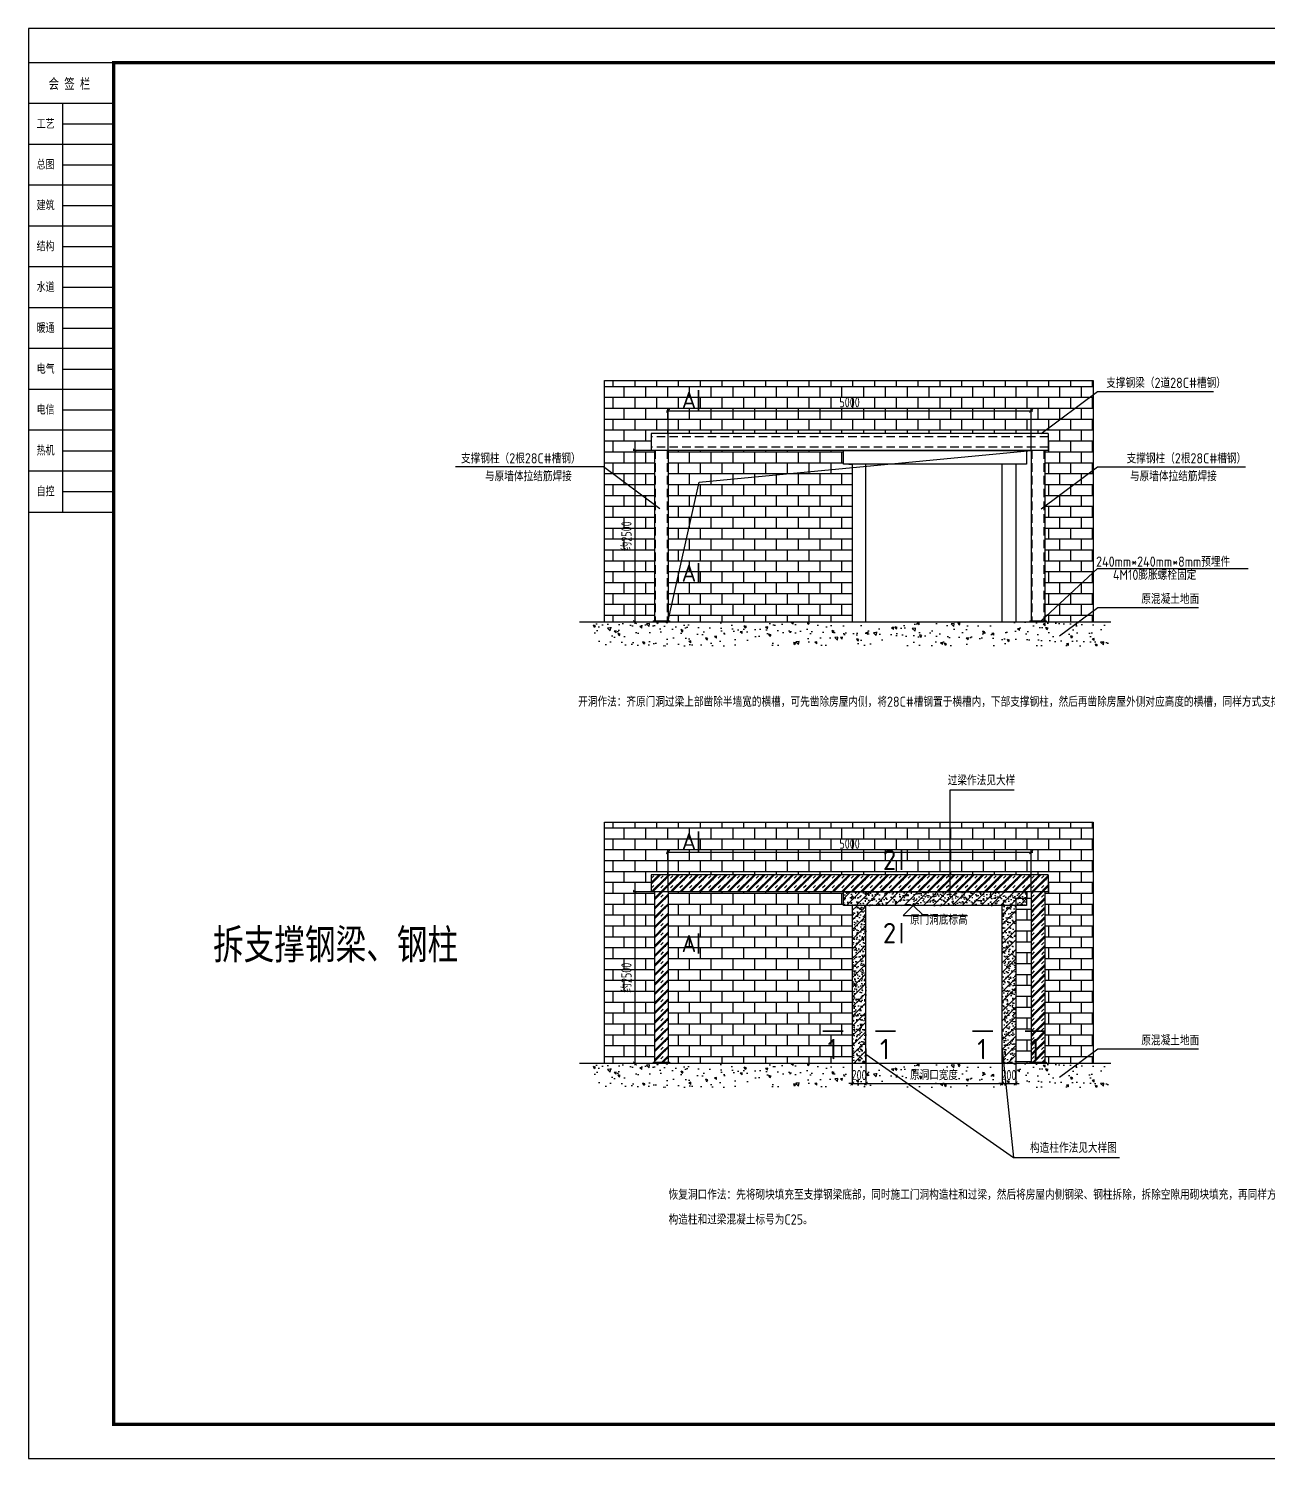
# Model space of a CAD drawing. Extents: x 4116 to 33816, y -8950 to 12050.
# Drawn here: x 4116 to 22311, y -8950 to 12050 of the extents above; entities that cross this region are included whole.
import ezdxf
from ezdxf.enums import TextEntityAlignment as Align

# ---------------------------------------------------------------- set-up
doc = ezdxf.new("R2010")
doc.units = 0
doc.header["$LTSCALE"] = 250
doc.linetypes.add('DASHED', pattern=[0.75, 0.5, -0.25])
doc.layers.get('0').update_dxf_attribs({"linetype": 'CONTINUOUS'})
doc.layers.get('Defpoints').update_dxf_attribs({"linetype": 'CONTINUOUS'})
for name, color, linetype in [('C_BLOCK_', 7, 'CONTINUOUS'), ('DIM', 3, 'CONTINUOUS'), ('HATCH', 251, 'CONTINUOUS'), ('Prof', 2, 'CONTINUOUS'), ('ProfF', 2, 'CONTINUOUS'), ('Profx', 2, 'DASHED'), ('PUB_TITLE', 4, 'CONTINUOUS'), ('TEXT', 7, 'CONTINUOUS'), ('THICK', 6, 'CONTINUOUS'), ('THIN', 3, 'CONTINUOUS')]:
    doc.layers.add(name, color=color, linetype=linetype)
doc.styles.add('BZTK 仿宋GB2312', font='SIMFANG_0.TTF')
doc.styles.add('BZTK_仿宋GB2312', font='SIMFANG_0.TTF', dxfattribs={"width": 0.75})
doc.styles.add('TSSD_Dimension', font='Tssdeng.shx', dxfattribs={"width": 0.75, "bigfont": 'Hztxt.shx'})
doc.styles.add('TSSD_Label', font='Tssdeng.shx', dxfattribs={"width": 0.75, "bigfont": 'hztxt.shx'})
doc.styles.add('TSSD_Norm', font='tssdeng.shx', dxfattribs={"width": 0.9, "bigfont": 'hztxt.shx'})
doc.dimstyles.new('TSSD_50_50', dxfattribs={"dimtxt": 150, "dimasz": 50, "dimexe": 25, "dimexo": 5, "dimgap": 50, "dimtad": 1, "dimdec": 0, "dimzin": 0, "dimdsep": 46, "dimtxsty": 'TSSD_Dimension', "dimblk": 'ARCHTICK', "dimblk1": 'ARCHTICK', "dimblk2": 'ARCHTICK', "dimcen": 0, "dimdle": 25, "dimclrt": 7, "dimadec": 0, "dimazin": 0, "dimtfac": 1, "dimtdec": 0, "dimtix": 1, "dimtmove": 2, "dimatfit": 3, "dimfxl": 1, "dimtolj": 1, "dimtzin": 0, "dimarcsym": 0})
pattern_1 = [(0, (1022.59, -3925.93), (0, 160), []), (90, (1022.59, -3925.93), (-160, 160), [160, -160])]
pattern_2 = [(0, (1022.59, -10408.33), (0, 160), []), (90, (1022.59, -10408.33), (-160, 160), [160, -160])]
pattern_3 = [(50, (1022.59, -2802.21), (143.452, -12.5504), [15, -165]), (355, (1022.59, -2802.21), (-27.7503, 150.4384), [12, -132]), (100.4514, (1034.54, -2803.26), (115.7019, 137.8879), [12.748, -140.2284]), (46.1842, (1022.59, -2762.21), (213.4482, -33.1038), [22.5, -247.5]), (96.6356, (1040.38, -2764.97), (186.9325, 194.8236), [19.122, -210.3426]), (351.1842, (1022.6, -2762.21), (186.9324, 194.8237), [18, -198]), (21, (1042.59, -2772.21), (119.3814, -80.5238), [15, -165]), (326, (1042.59, -2772.21), (48.6631, 145.03), [12, -132]), (71.4514, (1052.54, -2778.92), (168.0445, 64.5061), [12.748, -140.2284]), (37.5, (1022.59, -2802.21), (2.43197, 66.57877), [0, -130.4, 0, -134, 0, -132.5]), (7.5, (1022.59, -2802.21), (52.6139, 78.88234), [0, -76.4, 0, -127.4, 0, -50.5]), (327.5, (977.99, -2802.21), (106.76449, -4.51097), [0, -50, 0, -156, 0, -207]), (317.5, (957.99, -2802.21), (116.63723, 20.021), [0, -65, 0, -103.6, 0, -147]), (45, (1022.59, -2802.21), (-70.7107, 70.7107), [])]
pattern_4 = [(45, (1033.71, 5420.15), (9e-15, 139.69884), [197.566, 0]), (45, (1011.465, 5420.15), (9e-15, 139.69884), [197.566, 0]), (225, (1144.83, 5472.54), (-2e-14, -139.69884), [49.392, -148.174])]

# ---------------------------------------------------------------- blocks, each defined once
blk = doc.blocks.new('标准图框_A2_横式')
for p, q in [((0, 410), (25, 410)), ((10, 380), (25, 380)), ((10, 368), (25, 368)), ((10, 356), (25, 356)), ((10, 344), (25, 344)), ((10, 332), (25, 332)), ((10, 320), (25, 320)), ((10, 308), (25, 308)), ((10, 296), (25, 296)), ((10, 284), (25, 284))]:
    blk.add_line(p, q)
at = {"color": 7}
for p, q in [((25, 398), (0, 398)), ((10, 398), (10, 278)), ((10, 392), (25, 392)), ((25, 386), (0, 386)), ((25, 374), (0, 374)), ((25, 362), (0, 362)), ((25, 350), (0, 350)), ((25, 338), (0, 338)), ((25, 326), (0, 326)), ((25, 314), (0, 314)), ((25, 314), (0.2, 314)), ((25, 302), (0, 302)), ((25, 302), (0.2, 302)), ((25, 290), (0, 290)), ((25, 290), (0.2, 290))]:
    blk.add_line(p, q, dxfattribs=at)
for points in [[(594, 420), (0, 420)], [(0, 420), (0, 0)], [(0, 410), (0, 278), (25, 278), (25, 410)], [(0, 0), (594, 0)]]:
    blk.add_lwpolyline(points, dxfattribs=at)
at = {"color": 4, "const_width": 0.8}
for points in [[(584, 410), (25, 410)], [(25, 410), (25, 10)]]:
    blk.add_lwpolyline(points, dxfattribs=at)
at = {"color": 4}
blk.add_lwpolyline([(25, 10, 0.8, 0.8, 0), (584, 10, 0, 0, 0)], format="xyseb", dxfattribs=at)
at = {"color": 7, "style": 'BZTK 仿宋GB2312', "width": 0.75}
blk.add_text('会 签 栏', height=3, dxfattribs=at).set_placement((5.87, 402.31))
at = {"char_height": 2.5, "width": 9.9, "attachment_point": 5, "style": 'BZTK_仿宋GB2312'}
for s, insert in [('工艺', (5, 392)), ('总图', (5, 380)), ('建筑', (5, 368)), ('结构', (5, 356)), ('水道', (5, 344)), ('暖通', (5, 332)), ('电气', (5, 320)), ('电信', (5, 308)), ('热机', (5, 296)), ('自控', (5, 284))]:
    blk.add_mtext(s, dxfattribs=dict(at, insert=insert))
at = {"style": 'BZTK_仿宋GB2312', "width": 0.75}
for tag, height, p in [('工艺', 2.5, (17.5, 395)), ('总图', 2.5, (17.5, 383)), ('建筑', 2.5, (17.5, 371)), ('结构', 2.5, (17.5, 359)), ('水道', 2.5, (17.5, 347)), ('暖通', 2.5, (17.5, 335)), ('电气', 2.5, (17.5, 323)), ('电信', 2.5, (17.5, 311)), ('热机', 2.5, (17.5, 299)), ('自控', 2.5, (17.5, 287)), ('审定', 3, (534.22, 155.54)), ('总设计师', 3, (534.22, 147.54)), ('审核', 3, (534.22, 139.54)), ('标审', 3, (534.22, 131.54)), ('专业负责人', 3, (534.22, 123.54)), ('校核', 3, (534.22, 115.54)), ('设计', 3, (534.22, 107.54)), ('建筑物号', 3, (553.97, 69)), ('图名', 3, (553.69, 54.82)), ('图号', 3, (553.69, 40.89)), ('出图状态', 3, (534.55, 30.89)), ('设计阶段', 3, (572.83, 30.89)), ('版号', 3, (534.55, 24.95)), ('专业', 3, (572.83, 24.89)), ('比例', 3, (534.55, 18.89)), ('日期', 3, (572.83, 18.89)), ('张数', 3, (534.55, 13)), ('张号', 3, (572.83, 13))]:
    blk.add_attdef(tag, text='', height=height, dxfattribs=at).set_placement(p, align=Align.MIDDLE_CENTER)
at = {"style": 'BZTK_仿宋GB2312', "width": 0.75, "flags": 1}
for tag, p in [('审定签名位置_001', (564.75, 157.58)), ('总设计师签名位置_001', (564.75, 149.58)), ('审核签名位置_001', (564.75, 141.58)), ('标审签名位置_001', (564.75, 133.58)), ('专业负责人签名位置_001', (564.75, 125.58)), ('校核签名位置_001', (564.75, 117.58)), ('设计签名位置_001', (564.75, 109.58))]:
    blk.add_attdef(tag, text='', height=3, dxfattribs=at).set_placement(p, align=Align.TOP_LEFT)
at = {"style": 'BZTK_仿宋GB2312', "width": 0.75}
for tag, p in [('建设单位_001', (554, 98.5)), ('项目名称_001', (554, 84.5))]:
    blk.add_attdef(tag, text='', height=3, dxfattribs=at).set_placement(p, align=Align.TOP_LEFT)
blk = doc.blocks.new('_ArchTick')
at = {"color": 0, "linetype": 'ByBlock', "const_width": 0.3}
blk.add_lwpolyline([(-0.53, -0.53), (0.53, 0.53)], dxfattribs=at)
blk = doc.blocks.new('*D10')
at = {"layer": 'Defpoints', "color": 0, "transparency": 16777216}
for p in [(18841, 6437), (13508, 5854), (18841, 5854)]:
    blk.add_point(p, dxfattribs=at)
at = {"layer": 'DIM', "color": 0, "lineweight": -2, "transparency": 16777216}
for p, q in [((13483, 6437), (18866, 6437)), ((13508, 5859), (13508, 6462)), ((18841, 5859), (18841, 6462))]:
    blk.add_line(p, q, dxfattribs=at)
at = {"layer": 'DIM', "color": 0, "lineweight": -2, "transparency": 16777216, "xscale": 50, "yscale": 50, "zscale": 50, "rotation": 180}
blk.add_blockref('_ArchTick', (13508, 6437), dxfattribs=at)
at = {"layer": 'DIM', "color": 0, "lineweight": -2, "transparency": 16777216, "xscale": 50, "yscale": 50, "zscale": 50}
blk.add_blockref('_ArchTick', (18841, 6437), dxfattribs=at)
at = {"layer": 'DIM', "color": 7, "transparency": 16777216, "insert": (16174, 6562), "char_height": 150, "attachment_point": 5, "style": 'TSSD_Dimension'}
blk.add_mtext('\\A1;5000', dxfattribs=at)
blk = doc.blocks.new('*D11')
at = {"layer": 'Defpoints', "color": 0, "transparency": 16777216}
for p in [(13282, 5854), (13022, 3332), (13282, 3332)]:
    blk.add_point(p, dxfattribs=at)
at = {"layer": 'DIM', "color": 0, "lineweight": -2, "transparency": 16777216}
for p, q in [((13277, 5854), (12997, 5854)), ((13022, 5879), (13022, 3307)), ((13277, 3332), (12997, 3332))]:
    blk.add_line(p, q, dxfattribs=at)
at = {"layer": 'DIM', "color": 0, "lineweight": -2, "transparency": 16777216, "xscale": 50, "yscale": 50, "zscale": 50}
for p, rotation in [((13022, 5854), 90), ((13022, 3332), 270)]:
    blk.add_blockref('_ArchTick', p, dxfattribs=dict(at, rotation=rotation))
at = {"layer": 'DIM', "color": 7, "transparency": 16777216, "insert": (12897, 4593), "char_height": 150, "attachment_point": 5, "rotation": 90, "style": 'TSSD_Dimension'}
blk.add_mtext('\\A1;约2500', dxfattribs=at)
blk = doc.blocks.new('*D12')
at = {"layer": 'Defpoints', "color": 0, "transparency": 16777216}
for p in [(18841, -46), (13508, -628), (18841, -628)]:
    blk.add_point(p, dxfattribs=at)
at = {"layer": 'DIM', "color": 0, "lineweight": -2, "transparency": 16777216}
for p, q in [((13483, -46), (18866, -46)), ((13508, -623), (13508, -21)), ((18841, -623), (18841, -21))]:
    blk.add_line(p, q, dxfattribs=at)
at = {"layer": 'DIM', "color": 0, "lineweight": -2, "transparency": 16777216, "xscale": 50, "yscale": 50, "zscale": 50, "rotation": 180}
blk.add_blockref('_ArchTick', (13508, -46), dxfattribs=at)
at = {"layer": 'DIM', "color": 0, "lineweight": -2, "transparency": 16777216, "xscale": 50, "yscale": 50, "zscale": 50}
blk.add_blockref('_ArchTick', (18841, -46), dxfattribs=at)
at = {"layer": 'DIM', "color": 7, "transparency": 16777216, "insert": (16174, 79), "char_height": 150, "attachment_point": 5, "style": 'TSSD_Dimension'}
blk.add_mtext('\\A1;5000', dxfattribs=at)
blk = doc.blocks.new('*D13')
at = {"layer": 'Defpoints', "color": 0, "transparency": 16777216}
for p in [(13282, -628), (13022, -3151), (13282, -3151)]:
    blk.add_point(p, dxfattribs=at)
at = {"layer": 'DIM', "color": 0, "lineweight": -2, "transparency": 16777216}
for p, q in [((13277, -628), (12997, -628)), ((13022, -603), (13022, -3176)), ((13277, -3151), (12997, -3151))]:
    blk.add_line(p, q, dxfattribs=at)
at = {"layer": 'DIM', "color": 0, "lineweight": -2, "transparency": 16777216, "xscale": 50, "yscale": 50, "zscale": 50}
for p, rotation in [((13022, -628), 90), ((13022, -3151), 270)]:
    blk.add_blockref('_ArchTick', p, dxfattribs=dict(at, rotation=rotation))
at = {"layer": 'DIM', "color": 7, "transparency": 16777216, "insert": (12897, -1890), "char_height": 150, "attachment_point": 5, "rotation": 90, "style": 'TSSD_Dimension'}
blk.add_mtext('\\A1;约2500', dxfattribs=at)
blk = doc.blocks.new('*D14')
at = {"layer": 'Defpoints', "color": 0, "transparency": 16777216}
for p in [(16214, -3151), (16414, -3151), (16414, -3445)]:
    blk.add_point(p, dxfattribs=at)
at = {"layer": 'DIM', "color": 0, "lineweight": -2, "transparency": 16777216}
for p, q in [((16214, -3156), (16214, -3470)), ((16414, -3156), (16414, -3470)), ((16214, -3445), (16164, -3445)), ((16214, -3445), (16414, -3445)), ((16414, -3445), (16464, -3445))]:
    blk.add_line(p, q, dxfattribs=at)
at = {"layer": 'DIM', "color": 0, "lineweight": -2, "transparency": 16777216, "xscale": 50, "yscale": 50, "zscale": 50}
blk.add_blockref('_ArchTick', (16214, -3445), dxfattribs=at)
at = {"layer": 'DIM', "color": 0, "lineweight": -2, "transparency": 16777216, "xscale": 50, "yscale": 50, "zscale": 50, "rotation": 180}
blk.add_blockref('_ArchTick', (16414, -3445), dxfattribs=at)
at = {"layer": 'DIM', "color": 7, "transparency": 16777216, "insert": (16314, -3320), "char_height": 150, "attachment_point": 5, "style": 'TSSD_Dimension'}
blk.add_mtext('\\A1;200', dxfattribs=at)
blk = doc.blocks.new('*D15')
at = {"layer": 'Defpoints', "color": 0, "transparency": 16777216}
for p in [(18414, -3151), (18614, -3151), (18614, -3445)]:
    blk.add_point(p, dxfattribs=at)
at = {"layer": 'DIM', "color": 0, "lineweight": -2, "transparency": 16777216}
for p, q in [((18414, -3156), (18414, -3470)), ((18614, -3156), (18614, -3470)), ((18414, -3445), (18364, -3445)), ((18414, -3445), (18614, -3445)), ((18614, -3445), (18664, -3445))]:
    blk.add_line(p, q, dxfattribs=at)
at = {"layer": 'DIM', "color": 0, "lineweight": -2, "transparency": 16777216, "xscale": 50, "yscale": 50, "zscale": 50}
blk.add_blockref('_ArchTick', (18414, -3445), dxfattribs=at)
at = {"layer": 'DIM', "color": 0, "lineweight": -2, "transparency": 16777216, "xscale": 50, "yscale": 50, "zscale": 50, "rotation": 180}
blk.add_blockref('_ArchTick', (18614, -3445), dxfattribs=at)
at = {"layer": 'DIM', "color": 7, "transparency": 16777216, "insert": (18514, -3320), "char_height": 150, "attachment_point": 5, "style": 'TSSD_Dimension'}
blk.add_mtext('\\A1;200', dxfattribs=at)
blk = doc.blocks.new('*D16')
at = {"layer": 'Defpoints', "color": 0, "transparency": 16777216}
for p in [(16414, -2923), (18414, -2923), (18414, -3445)]:
    blk.add_point(p, dxfattribs=at)
at = {"layer": 'DIM', "color": 0, "lineweight": -2, "transparency": 16777216}
for p, q in [((16414, -2928), (16414, -3470)), ((18414, -2928), (18414, -3470)), ((16389, -3445), (18439, -3445))]:
    blk.add_line(p, q, dxfattribs=at)
at = {"layer": 'DIM', "color": 0, "lineweight": -2, "transparency": 16777216, "xscale": 50, "yscale": 50, "zscale": 50, "rotation": 180}
blk.add_blockref('_ArchTick', (16414, -3445), dxfattribs=at)
at = {"layer": 'DIM', "color": 0, "lineweight": -2, "transparency": 16777216, "xscale": 50, "yscale": 50, "zscale": 50}
blk.add_blockref('_ArchTick', (18414, -3445), dxfattribs=at)
at = {"layer": 'DIM', "color": 7, "transparency": 16777216, "insert": (17414, -3320), "char_height": 150, "attachment_point": 5, "style": 'TSSD_Dimension'}
blk.add_mtext('\\A1;原洞口宽度', dxfattribs=at)

msp = doc.modelspace()

# ---------------------------------------------------------------- hatches: boundary and pattern name
at = {"layer": 'HATCH'}
h = msp.add_hatch(dxfattribs=at)
h.set_pattern_fill('BRICK1', color=256, scale=20, style=0)
h.set_pattern_definition(pattern_1)
h.paths.add_polyline_path([(19752, 6879), (12572.4, 6879), (12572.4, 3331.6), (13287.7, 3331.6), (13287.7, 3350.5), (13307.7, 3350.5), (13307.7, 5853.9), (13258.9, 5853.9), (13258.9, 6103.9), (19091, 6103.9), (19091, 5853.9), (19040.7, 5853.9), (19040.7, 3350.5), (19060.7, 3350.5), (19060.7, 3331.6), (19752, 3331.6)])
h = msp.add_hatch(dxfattribs=at)
h.set_pattern_fill('BRICK1', color=256, scale=20, style=0)
h.set_pattern_definition(pattern_1)
h.paths.add_polyline_path([(16214.5, 5653.9), (16164.5, 5653.9), (16084.1, 5653.9), (16084.1, 5853.9), (13507.7, 5853.9), (13507.7, 3350.5), (13527.7, 3350.5), (13527.7, 3331.6), (16214.5, 3331.6)])
h = msp.add_hatch(dxfattribs=at)
h.set_pattern_fill('CONCRETE', color=256, scale=50, angle=90, style=0)
h.set_pattern_definition([(140, (1022.6, -3925.93), (31.376, 358.63), [37.5, -412.5]), (85, (1022.6, -3925.93), (-376.096, -69.376), [30, -330]), (190.4514, (1025.2, -3896.05), (-344.72, 289.2547), [31.87, -350.571]), (136.1842, (922.6, -3925.93), (82.7595, 533.621), [56.25, -618.75]), (186.6356, (929.5, -3881.47), (-487.059, 467.331), [47.805, -525.856]), (81.1842, (922.6, -3925.93), (-487.06, 467.331), [45, -495]), (111, (947.6, -3875.93), (201.3094, 298.4535), [37.5, -412.5]), (56, (947.6, -3875.93), (-362.575, 121.6577), [30, -330]), (161.4514, (964.36, -3851.06), (-161.265, 420.1113), [31.87, -350.571]), (127.5, (1022.59, -3925.93), (-166.4469, 6.0799), [0, -326, 0, -335, 0, -331.25]), (97.5, (1022.59, -3925.93), (-197.2059, 131.5348), [0, -191, 0, -318.5, 0, -126.25]), (57.5, (1022.59, -4037.43), (11.2774, 266.9112), [0, -125, 0, -390, 0, -517.5]), (47.5, (1022.6, -4087.43), (-50.0525, 291.593), [0, -162.5, 0, -259, 0, -367.5])])
h.paths.add_polyline_path([(19976.4, 3331.6), (12392.2, 3331.6), (12392.2, 2980.9), (19976.4, 2980.9)])
h = msp.add_hatch(dxfattribs=at)
h.set_pattern_fill('BRICK1', color=256, scale=20, style=0)
h.set_pattern_definition(pattern_2)
h.paths.add_polyline_path([(19752, 396.6), (12572.4, 396.6), (12572.4, -3150.8), (13287.7, -3150.8), (13287.7, -3131.9), (13307.7, -3131.9), (13307.7, -628.4), (13258.9, -628.4), (13258.9, -378.4), (19091, -378.4), (19091, -628.4), (19040.7, -628.4), (19040.7, -3131.9), (19060.7, -3131.9), (19060.7, -3150.8), (19752, -3150.8)])
h = msp.add_hatch(dxfattribs=at)
h.set_pattern_fill('FIREBRICK', color=256, scale=20, style=0)
h.set_pattern_definition(pattern_4)
h.paths.add_polyline_path([(17653.1, -378.4), (13258.9, -378.4), (13258.9, -628.4), (17653.1, -628.4)])
h = msp.add_hatch(dxfattribs=at)
h.set_pattern_fill('FIREBRICK', color=256, scale=20, style=0)
h.set_pattern_definition(pattern_4)
h.paths.add_polyline_path([(19091, -378.4), (17653.1, -378.4), (17653.1, -628.4), (19091, -628.4)])
h = msp.add_hatch(dxfattribs=at)
h.set_pattern_fill('FIREBRICK', color=256, scale=20, style=0)
h.set_pattern_definition(pattern_4)
h.paths.add_polyline_path([(13507.7, -628.4), (13307.7, -628.4), (13307.7, -3131.9), (13507.7, -3131.9)])
h = msp.add_hatch(dxfattribs=at)
h.set_pattern_fill('BRICK1', color=256, scale=20, style=0)
h.set_pattern_definition(pattern_2)
h.paths.add_polyline_path([(16214.5, -828.4), (16164.5, -828.4), (16084.1, -828.4), (16084.1, -628.4), (13507.7, -628.4), (13507.7, -3131.9), (13527.7, -3131.9), (13527.7, -3150.8), (16214.5, -3150.8)])
h = msp.add_hatch(dxfattribs=at)
h.set_pattern_fill('ARMORED', color=256, scale=20, style=0)
h.set_pattern_definition([(50, (1022.59, 5420.15), (143.452, -12.5504), [15, -165]), (355, (1022.59, 5420.15), (-27.7503, 150.4384), [12, -132]), (100.4514, (1034.54, 5419.1), (115.7019, 137.8879), [12.748, -140.2284]), (46.1842, (1022.59, 5460.15), (213.4482, -33.1038), [22.5, -247.5]), (96.6356, (1040.38, 5457.4), (186.9325, 194.8236), [19.122, -210.3426]), (351.1842, (1022.6, 5460.15), (186.9324, 194.8237), [18, -198]), (21, (1042.59, 5450.15), (119.3814, -80.5238), [15, -165]), (326, (1042.59, 5450.15), (48.6631, 145.03), [12, -132]), (71.4514, (1052.54, 5443.44), (168.0445, 64.5061), [12.748, -140.2284]), (37.5, (1022.59, 5420.15), (2.43197, 66.57877), [0, -130.4, 0, -134, 0, -132.5]), (7.5, (1022.59, 5420.15), (52.6139, 78.88234), [0, -76.4, 0, -127.4, 0, -50.5]), (327.5, (977.99, 5420.15), (106.76449, -4.51097), [0, -50, 0, -156, 0, -207]), (317.5, (957.99, 5420.15), (116.63723, 20.021), [0, -65, 0, -103.6, 0, -147]), (45, (1022.59, 5420.15), (-70.7107, 70.7107), [])])
h.paths.add_polyline_path([(18773.5, -628.4), (16084.1, -628.4), (16084.1, -828.4), (18773.5, -828.4)])
h = msp.add_hatch(dxfattribs=at)
h.set_pattern_fill('BRICK1', color=256, scale=20, style=0)
h.set_pattern_definition([(0, (1022.59, -2802.21), (0, 160), []), (90, (1022.59, -2802.21), (-160, 160), [160, -160])])
h.paths.add_polyline_path([(18840.7, -628.4), (18614.5, -628.4), (18614.5, -3150.8), (18820.7, -3150.8), (18820.7, -3131.9), (18840.7, -3131.9)])
h = msp.add_hatch(dxfattribs=at)
h.set_pattern_fill('FIREBRICK', color=256, scale=20, style=0)
h.set_pattern_definition(pattern_4)
h.paths.add_polyline_path([(19040.7, -628.4), (18840.7, -628.4), (18840.7, -3131.9), (19040.7, -3131.9)])
h = msp.add_hatch(dxfattribs=at)
h.set_pattern_fill('ARMORED', color=256, scale=20, style=0)
h.set_pattern_definition(pattern_3)
h.paths.add_polyline_path([(16414.5, -828.4), (16214.5, -828.4), (16214.5, -3150.8), (16414.5, -3150.8)])
h = msp.add_hatch(dxfattribs=at)
h.set_pattern_fill('ARMORED', color=256, scale=20, style=0)
h.set_pattern_definition(pattern_3)
h.paths.add_polyline_path([(18614.5, -828.4), (18414.5, -828.4), (18414.5, -3150.8), (18614.5, -3150.8)])
h = msp.add_hatch(dxfattribs=at)
h.set_pattern_fill('CONCRETE', color=256, scale=50, angle=90, style=0)
h.set_pattern_definition([(140, (1022.6, -10408.33), (31.376, 358.63), [37.5, -412.5]), (85, (1022.6, -10408.33), (-376.096, -69.376), [30, -330]), (190.4514, (1025.2, -10378.44), (-344.72, 289.2547), [31.87, -350.571]), (136.1842, (922.6, -10408.33), (82.7595, 533.621), [56.25, -618.75]), (186.6356, (929.5, -10363.86), (-487.059, 467.331), [47.805, -525.856]), (81.1842, (922.6, -10408.3), (-487.06, 467.331), [45, -495]), (111, (947.6, -10358.33), (201.3094, 298.4535), [37.5, -412.5]), (56, (947.6, -10358.33), (-362.575, 121.6577), [30, -330]), (161.4514, (964.36, -10333.45), (-161.265, 420.1113), [31.87, -350.571]), (127.5, (1022.59, -10408.33), (-166.4469, 6.0799), [0, -326, 0, -335, 0, -331.25]), (97.5, (1022.59, -10408.33), (-197.2059, 131.5348), [0, -191, 0, -318.5, 0, -126.25]), (57.5, (1022.59, -10519.83), (11.2774, 266.9112), [0, -125, 0, -390, 0, -517.5]), (47.5, (1022.6, -10569.83), (-50.0525, 291.593), [0, -162.5, 0, -259, 0, -367.5])])
h.paths.add_polyline_path([(19976.4, -3150.8), (12392.2, -3150.8), (12392.2, -3501.5), (19976.4, -3501.5)])

# ---------------------------------------------------------------- linework, layer by layer
for p, q in [((12572.4, 3331.6), (12572.4, 6879)), ((12572.4, 6879), (19752, 6879)), ((18987.7, 6103.9), (19814.7, 6721.8)), ((19752, 6879), (19752, 3331.6)), ((19814.7, 6721.8), (21521.3, 6721.8)), ((13307.7, 5853.9), (13307.7, 3350.5)), ((13507.7, 5853.9), (13507.7, 3350.5)), ((13964.8, 5389.5), (18840.7, 5853.9)), ((18840.7, 5853.9), (18840.7, 3346)), ((19040.7, 5853.9), (19040.7, 3346)), ((12560.4, 5612.8), (10387.3, 5612.8)), ((13387.3, 4994.9), (12560.4, 5612.8)), ((18987.7, 4994.9), (19814.7, 5612.8)), ((19814.7, 5612.8), (21987.8, 5612.8)), ((13507.7, 3350.5), (13964.8, 5389.5)), ((18987.7, 3350.5), (19814.7, 4118)), ((19814.7, 4118), (22030.6, 4118)), ((19259.1, 3130.6), (19818, 3548.2)), ((19818, 3548.2), (21298.9, 3548.2)), ((20013, 3331.6), (12207.5, 3331.6)), ((18840.7, 3346), (19040.7, 3346)), ((17653.1, -704.5), (17653.1, 867.5)), ((17653.1, 867.5), (18589.9, 867.5)), ((12572.4, -3150.8), (12572.4, 396.6)), ((12572.4, 396.6), (19752, 396.6)), ((19752, 396.6), (19752, -3150.8)), ((13307.7, -628.4), (13307.7, -3131.9)), ((13507.7, -628.4), (13507.7, -3131.9)), ((18840.7, -628.4), (18840.7, -3136.4)), ((19040.7, -628.4), (19040.7, -3136.4)), ((19259.1, -3351.8), (19818, -2934.2)), ((19818, -2934.2), (21298.9, -2934.2)), ((16414.5, -3015.2), (18583.6, -4529.4)), ((18414.5, -2947), (18583.6, -4529.4)), ((18840.7, -3136.4), (19040.7, -3136.4)), ((20013, -3150.8), (12207.5, -3150.8)), ((18583.6, -4529.4), (20137.7, -4529.4))]:
    msp.add_line(p, q)
at = {"linetype": 'DASHED'}
for p, q in [((13319.9, 5853.9), (13319.9, 3350.5)), ((13495.4, 5853.9), (13495.4, 3350.5)), ((18853, 5853.9), (18853, 3346)), ((19028.5, 5853.9), (19028.5, 3346))]:
    msp.add_line(p, q, dxfattribs=at)
at = {"ltscale": 467.072426}
for p, q in [((16084.1, 5653.9), (16084.1, 5853.9)), ((16084.9, 5853.9), (18773.5, 5853.9)), ((18773.5, 5853.9), (18773.5, 5653.9)), ((18773.5, 5653.9), (16084.9, 5653.9)), ((16164.5, 5653.9), (16214.5, 5653.9)), ((16214.5, 5653.9), (16214.5, 3331.6)), ((16414.5, 3331.6), (16414.5, 5653.9)), ((18414.5, 3331.6), (18414.5, 5653.9)), ((18664.5, 5653.9), (18614.5, 5653.9)), ((18614.5, 5653.9), (18614.5, 3331.6)), ((16084.1, -828.4), (16084.1, -628.4)), ((16084.9, -628.4), (18773.5, -628.4)), ((18773.5, -628.4), (18773.5, -828.4)), ((18773.5, -828.4), (16084.1, -828.4)), ((16214.5, -828.4), (16214.5, -3150.8)), ((16414.5, -3150.8), (16414.5, -828.4)), ((18414.5, -3150.8), (18414.5, -828.4)), ((18614.5, -828.4), (18614.5, -3150.8))]:
    msp.add_line(p, q, dxfattribs=at)
at = {"color": 2, "ltscale": 467.072426}
for p, q in [((13287.7, 3350.5), (13527.7, 3350.5)), ((13287.7, 3350.5), (13287.7, 3331.6)), ((13527.7, 3331.6), (13287.7, 3331.6)), ((13307.7, 3350.5), (13507.7, 3350.5)), ((13307.7, 3350.5), (13507.7, 3350.5)), ((13527.7, 3350.5), (13527.7, 3331.6)), ((18820.7, 3350.5), (19060.7, 3350.5)), ((18820.7, 3350.5), (18820.7, 3331.6)), ((19060.7, 3331.6), (18820.7, 3331.6)), ((18840.7, 3350.5), (19040.7, 3350.5)), ((18840.7, 3350.5), (19040.7, 3350.5)), ((19060.7, 3350.5), (19060.7, 3331.6)), ((13287.7, -3131.9), (13527.7, -3131.9)), ((13287.7, -3131.9), (13287.7, -3150.8)), ((13307.7, -3131.9), (13507.7, -3131.9)), ((13307.7, -3131.9), (13507.7, -3131.9)), ((13527.7, -3131.9), (13527.7, -3150.8)), ((18820.7, -3131.9), (19060.7, -3131.9)), ((18820.7, -3131.9), (18820.7, -3150.8)), ((18840.7, -3131.9), (19040.7, -3131.9)), ((18840.7, -3131.9), (19040.7, -3131.9)), ((19060.7, -3131.9), (19060.7, -3150.8)), ((13527.7, -3150.8), (13287.7, -3150.8)), ((19060.7, -3150.8), (18820.7, -3150.8))]:
    msp.add_line(p, q, dxfattribs=at)
at = {"layer": 'Prof'}
for p, q in [((19091, 6103.9), (13258.9, 6103.9)), ((19091, 5853.9), (13258.9, 5853.9)), ((19091, -378.4), (13258.9, -378.4)), ((19091, -628.4), (13258.9, -628.4))]:
    msp.add_line(p, q, dxfattribs=at)
at = {"layer": 'ProfF'}
for p, q in [((13258.9, 6103.9), (13258.9, 5853.9)), ((19091, 6103.9), (19091, 5853.9)), ((13258.9, -378.4), (13258.9, -628.4)), ((19091, -378.4), (19091, -628.4))]:
    msp.add_line(p, q, dxfattribs=at)
at = {"layer": 'Profx'}
for p, q in [((19091, 6053.9), (13258.9, 6053.9)), ((19091, 5903.9), (13258.9, 5903.9))]:
    msp.add_line(p, q, dxfattribs=at)
at = {"layer": 'PUB_TITLE'}
msp.add_lwpolyline([(4115.8, -8950.4), (33815.8, -8950.4), (33815.8, 12049.6), (4115.8, 12049.6)], close=True, dxfattribs=at)
at = {"layer": 'PUB_TITLE', "const_width": 50}
msp.add_lwpolyline([(5365.8, -8450.4), (33315.8, -8450.4), (33315.8, 11549.6), (5365.8, 11549.6)], close=True, dxfattribs=at)
at = {"layer": 'THICK', "const_width": 25}
for points in [[(13957.1, 6441.6), (13957.1, 6741.6)], [(13957.1, 4201.7), (13957.1, 3901.7)], [(13957.1, -40.8), (13957.1, 259.2)], [(16937.5, -308.7), (16937.5, -8.7)], [(13957.1, -1238.5), (13957.1, -1538.5)], [(16937.5, -1085.8), (16937.5, -1385.8)], [(16080.7, -2676.1), (15780.7, -2676.1)], [(16551.6, -2676.1), (16851.6, -2676.1)], [(18279.1, -2676.1), (17979.1, -2676.1)], [(18750, -2676.1), (19050, -2676.1)]]:
    msp.add_lwpolyline(points, dxfattribs=at)
at = {"layer": 'THIN'}
for p, q in [((17109.6, -828.4), (16959.6, -978.4)), ((17109.6, -828.4), (17259.6, -978.4)), ((17257.7, -828.4), (17257.7, -828.4)), ((17257.7, -828.4), (17257.7, -828.4)), ((16959.6, -978.4), (17259.6, -978.4)), ((17259.6, -978.4), (17907.2, -978.4))]:
    msp.add_line(p, q, dxfattribs=at)

# ---------------------------------------------------------------- block references
at = {"layer": 'C_BLOCK_', "xscale": 50, "yscale": 50, "zscale": 50}
msp.add_blockref('标准图框_A2_横式', (4115.8, -8950.4), dxfattribs=at)

# ---------------------------------------------------------------- texts
at = {"layer": 'TEXT', "style": 'TSSD_Norm', "width": 0.9}
for s, height, p in [('支撑钢梁（2道28C#槽钢）', 150, (19944.2, 6771.8)), ('支撑钢柱（2根28C#槽钢）', 150, (10466.4, 5662.8)), ('支撑钢柱（2根28C#槽钢）', 150, (20242.5, 5662.8)), ('与原墙体拉结筋焊接', 150, (10818.7, 5401.7)), ('与原墙体拉结筋焊接', 150, (20292.3, 5401.7)), ('240mm*240mm*8mm预埋件', 150, (19794.7, 4145.4)), ('4M10膨胀螺栓固定', 150, (20041.4, 3951.9)), ('原混凝土地面', 150, (20458.6, 3598)), ('开洞作法：齐原门洞过梁上部凿除半墙宽的横槽，可先凿除房屋内侧，将28C#槽钢置于横槽内，下部支撑钢柱，然后再凿除房屋外侧对应高度的横槽，同样方式支撑钢梁、钢柱，支撑加固完成后，最后拆除钢梁下侧墙体', 150, (12187.3, 2088.6)), ('过梁作法见大样', 150, (17615.6, 934)), ('拆支撑钢梁、钢柱', 500, (6825, -1667.3)), ('原混凝土地面', 150, (20458.6, -2884.4)), ('构造柱作法见大样图', 150, (18824.4, -4463)), ('恢复洞口作法：先将砌块填充至支撑钢梁底部，同时施工门洞构造柱和过梁，然后将房屋内侧钢梁、钢柱拆除，拆除空隙用砌块填充，再同样方式施工房屋外侧，最后在房屋内、外侧墙体挂网抹灰。', 150, (13516, -5150.5)), ('构造柱和过梁混凝土标号为C25。', 150, (13516, -5516.3))]:
    msp.add_text(s, height=height, dxfattribs=at).set_placement(p)
at = {"layer": 'THICK', "style": 'TSSD_Label'}
for s, height, p in [('A', 250, (13707.4, 6466.6)), ('A', 250, (13707.4, 3926.7)), ('A', 250, (13707.4, -15.8)), ('2', 300, (16663.4, -308.7)), ('2', 300, (16663.4, -1385.8)), ('A', 250, (13707.4, -1513.5)), ('1', 300, (15849.9, -3088.6)), ('1', 300, (16620.8, -3088.6)), ('1', 300, (18048.3, -3088.6)), ('1', 300, (18819.2, -3088.6))]:
    msp.add_text(s, height=height, dxfattribs=at).set_placement(p)
at = {"layer": 'THIN', "style": 'TSSD_Label', "width": 0.75}
msp.add_text('原门洞底标高', height=150, dxfattribs=at).set_placement((17907.2, -1158.4), align=Align.BOTTOM_RIGHT)

# ---------------------------------------------------------------- dimensions: what is measured, and where the dimension line sits
at = {"layer": 'DIM'}
for base, p1, p2, text, picture, middle in [((18840.7, 6436.6), (13507.7, 5853.9), (18840.7, 5853.9), '5000', '*D10', (16174.2, 6561.6)), ((18840.7, -45.8), (13507.7, -628.4), (18840.7, -628.4), '5000', '*D12', (16174.2, 79.2)), ((18414.5, -3444.7), (16414.5, -2923.4), (18414.5, -2923.4), '原洞口宽度', '*D16', (17414.5, -3319.7)), ((16414.5, -3444.7), (16214.5, -3150.8), (16414.5, -3150.8), '200', '*D14', (16314.5, -3319.7)), ((18614.5, -3444.7), (18414.5, -3150.8), (18614.5, -3150.8), '200', '*D15', (18514.5, -3319.7))]:
    dim = msp.add_linear_dim(base=base, p1=p1, p2=p2, text=text, dimstyle='TSSD_50_50', dxfattribs=at)
    dim.commit()
    dim.dimension.update_dxf_attribs({"geometry": picture, "text_midpoint": middle})
for base, p1, p2, picture, middle in [((13022.2, 3331.6), (13281.8, 5853.9), (13281.8, 3331.6), '*D11', (12897.2, 4592.8)), ((13022.2, -3150.8), (13281.8, -628.4), (13281.8, -3150.8), '*D13', (12897.2, -1889.6))]:
    dim = msp.add_linear_dim(base=base, p1=p1, p2=p2, angle=90, text='约2500', dimstyle='TSSD_50_50', dxfattribs=at)
    dim.commit()
    dim.dimension.update_dxf_attribs({"geometry": picture, "text_midpoint": middle})

doc.saveas('drawing.dxf')
